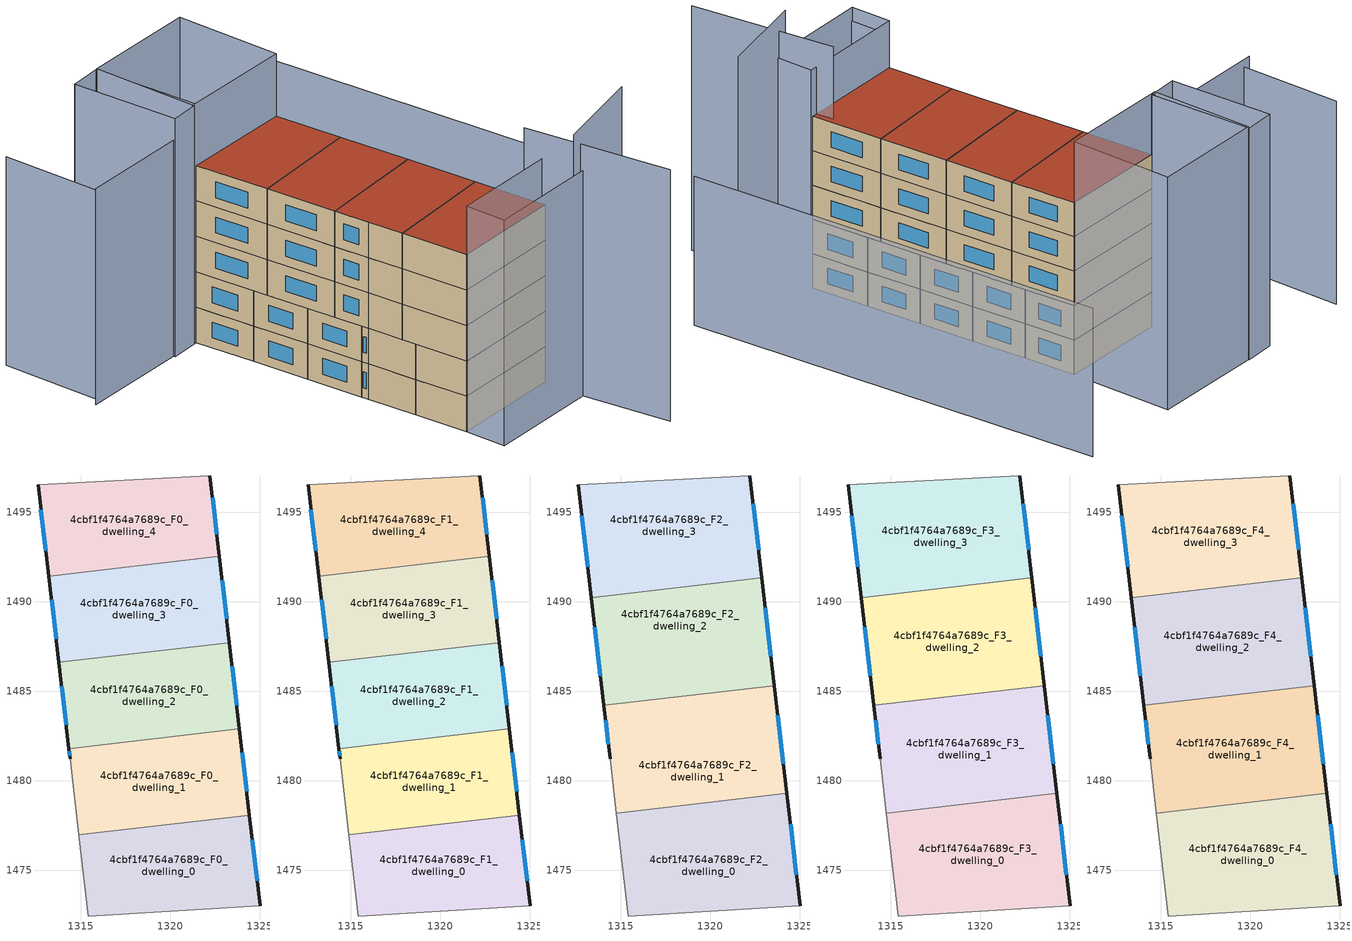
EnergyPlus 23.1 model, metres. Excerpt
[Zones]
4cbf1f4764a7689c_F0_dwelling_0
 floor ground (EU_floor_Construction): 1324.43,1478.09 1325.02,1473.03 1315.41,1472.43 1314.89,1476.99 z0
 wall outside (EU_wall_Construction): 1325.02,1473.03 1324.43,1478.09 z0:3
 wall to 4cbf1f4764a7689c_F0_dwelling_1 (EU_wall_Construction): 1324.43,1478.09 1314.89,1476.99 z0:3
 wall adiabatic (EU_wall_Construction): 1314.89,1476.99 1315.41,1472.43 1325.02,1473.03 z0:3
 window (EU_Window_Construction): 1324.85,1474.42 1324.59,1476.7 z0.83:2.17
4cbf1f4764a7689c_F0_dwelling_1
 floor ground (EU_floor_Construction): 1323.86,1482.91 1324.43,1478.09 1314.89,1476.99 1314.41,1481.24 1314.34,1481.8 z0
 wall outside (EU_wall_Construction): 1314.34,1481.8 1314.41,1481.24 / 1324.43,1478.09 1323.86,1482.91 z0:3
 wall to 4cbf1f4764a7689c_F0_dwelling_2 (EU_wall_Construction): 1323.86,1482.91 1314.34,1481.8 z0:3
 wall adiabatic (EU_wall_Construction): 1314.41,1481.24 1314.89,1476.99 z0:3
 window (EU_Window_Construction): 1314.36,1481.65 1314.39,1481.39 / 1324.27,1479.42 1324.02,1481.58 z0.83:2.17
4cbf1f4764a7689c_F0_dwelling_2
 floor ground (EU_floor_Construction): 1323.31,1487.72 1323.86,1482.91 1314.34,1481.8 1313.78,1486.62 z0
 wall outside (EU_wall_Construction): 1323.86,1482.91 1323.31,1487.72 / 1313.78,1486.62 1314.34,1481.8 z0:3
 wall to 4cbf1f4764a7689c_F0_dwelling_3 (EU_wall_Construction): 1323.31,1487.72 1313.78,1486.62 z0:3
 window (EU_Window_Construction): 1323.71,1484.23 1323.46,1486.4 / 1313.93,1485.29 1314.19,1483.13 z0.83:2.17
4cbf1f4764a7689c_F0_dwelling_3
 floor ground (EU_floor_Construction): 1322.74,1492.54 1323.31,1487.72 1313.78,1486.62 1313.21,1491.43 z0
 wall outside (EU_wall_Construction): 1323.31,1487.72 1322.74,1492.54 / 1313.21,1491.43 1313.78,1486.62 z0:3
 wall to 4cbf1f4764a7689c_F0_dwelling_4 (EU_wall_Construction): 1322.74,1492.54 1313.21,1491.43 z0:3
 window (EU_Window_Construction): 1323.15,1489.05 1322.9,1491.21 / 1313.37,1490.11 1313.62,1487.94 z0.83:2.17
4cbf1f4764a7689c_F0_dwelling_4
 floor ground (EU_floor_Construction): 1322.22,1497.05 1322.74,1492.54 1313.21,1491.43 1312.61,1496.55 z0
 wall outside (EU_wall_Construction): 1322.74,1492.54 1322.22,1497.05 / 1312.61,1496.55 1313.21,1491.43 z0:3
 wall adiabatic (EU_wall_Construction): 1322.22,1497.05 1312.61,1496.55 z0:3
 window (EU_Window_Construction): 1322.6,1493.78 1322.36,1495.81 / 1312.78,1495.14 1313.05,1492.84 z0.83:2.17
4cbf1f4764a7689c_F1_dwelling_0
 floor to 4cbf1f4764a7689c_F0_dwelling_0 (EU_floor_Construction): 1324.43,1478.09 1325.02,1473.03 1315.41,1472.43 1314.89,1476.99 z3
 wall outside (EU_wall_Construction): 1325.02,1473.03 1324.43,1478.09 z3:6
 wall to 4cbf1f4764a7689c_F1_dwelling_1 (EU_wall_Construction): 1324.43,1478.09 1314.89,1476.99 z3:6
 wall adiabatic (EU_wall_Construction): 1314.89,1476.99 1315.41,1472.43 1325.02,1473.03 z3:6
 window (EU_Window_Construction): 1324.85,1474.42 1324.59,1476.7 z3.83:5.17
4cbf1f4764a7689c_F1_dwelling_1
 floor to 4cbf1f4764a7689c_F0_dwelling_1 (EU_floor_Construction): 1323.86,1482.91 1324.43,1478.09 1314.89,1476.99 1314.41,1481.24 1314.34,1481.8 z3
 wall outside (EU_wall_Construction): 1314.34,1481.8 1314.41,1481.24 / 1324.43,1478.09 1323.86,1482.91 z3:6
 wall to 4cbf1f4764a7689c_F1_dwelling_2 (EU_wall_Construction): 1323.86,1482.91 1314.34,1481.8 z3:6
 wall adiabatic (EU_wall_Construction): 1314.41,1481.24 1314.89,1476.99 z3:6
 window (EU_Window_Construction): 1314.36,1481.65 1314.39,1481.39 / 1324.27,1479.42 1324.02,1481.58 z3.83:5.17
4cbf1f4764a7689c_F1_dwelling_2
 floor to 4cbf1f4764a7689c_F0_dwelling_2 (EU_floor_Construction): 1323.31,1487.72 1323.86,1482.91 1314.34,1481.8 1313.78,1486.62 z3
 wall outside (EU_wall_Construction): 1323.86,1482.91 1323.31,1487.72 / 1313.78,1486.62 1314.34,1481.8 z3:6
 wall to 4cbf1f4764a7689c_F1_dwelling_3 (EU_wall_Construction): 1323.31,1487.72 1313.78,1486.62 z3:6
 window (EU_Window_Construction): 1323.71,1484.23 1323.46,1486.4 / 1313.93,1485.29 1314.19,1483.13 z3.83:5.17
4cbf1f4764a7689c_F1_dwelling_3
 floor to 4cbf1f4764a7689c_F0_dwelling_3 (EU_floor_Construction): 1322.74,1492.54 1323.31,1487.72 1313.78,1486.62 1313.21,1491.43 z3
 wall outside (EU_wall_Construction): 1323.31,1487.72 1322.74,1492.54 / 1313.21,1491.43 1313.78,1486.62 z3:6
 wall to 4cbf1f4764a7689c_F1_dwelling_4 (EU_wall_Construction): 1322.74,1492.54 1313.21,1491.43 z3:6
 window (EU_Window_Construction): 1323.15,1489.05 1322.9,1491.21 / 1313.37,1490.11 1313.62,1487.94 z3.83:5.17
4cbf1f4764a7689c_F1_dwelling_4
 floor to 4cbf1f4764a7689c_F0_dwelling_4 (EU_floor_Construction): 1322.22,1497.05 1322.74,1492.54 1313.21,1491.43 1312.61,1496.55 z3
 wall outside (EU_wall_Construction): 1322.74,1492.54 1322.22,1497.05 / 1312.61,1496.55 1313.21,1491.43 z3:6
 wall adiabatic (EU_wall_Construction): 1322.22,1497.05 1312.61,1496.55 z3:6
 window (EU_Window_Construction): 1322.6,1493.78 1322.36,1495.81 / 1312.78,1495.14 1313.05,1492.84 z3.83:5.17
4cbf1f4764a7689c_F2_dwelling_0
 floor to 4cbf1f4764a7689c_F1_dwelling_0 (EU_floor_Construction): 1324.43,1478.09 1325.02,1473.03 1315.41,1472.43 1314.89,1476.99 z6
 floor to 4cbf1f4764a7689c_F1_dwelling_1 (EU_floor_Construction): 1324.29,1479.29 1324.43,1478.09 1314.89,1476.99 1314.76,1478.19 z6
 wall outside (EU_wall_Construction): 1325.02,1473.03 1324.29,1479.29 z6:9
 wall to 4cbf1f4764a7689c_F2_dwelling_1 (EU_wall_Construction): 1324.29,1479.29 1314.76,1478.19 z6:9
 wall adiabatic (EU_wall_Construction): 1314.76,1478.19 1315.41,1472.43 1325.02,1473.03 z6:9
 window (EU_Window_Construction): 1324.81,1474.75 1324.49,1477.57 z6.83:8.17
4cbf1f4764a7689c_F2_dwelling_1
 floor to 4cbf1f4764a7689c_F1_dwelling_1 (EU_floor_Construction): 1323.86,1482.91 1324.29,1479.29 1314.76,1478.19 1314.41,1481.24 1314.34,1481.8 z6
 floor to 4cbf1f4764a7689c_F1_dwelling_2 (EU_floor_Construction): 1323.58,1485.32 1323.86,1482.91 1314.34,1481.8 1314.06,1484.21 z6
 wall outside (EU_wall_Construction): 1314.06,1484.21 1314.41,1481.24 / 1324.29,1479.29 1323.58,1485.32 z6:9
 wall to 4cbf1f4764a7689c_F2_dwelling_2 (EU_wall_Construction): 1323.58,1485.32 1314.06,1484.21 z6:9
 wall adiabatic (EU_wall_Construction): 1314.41,1481.24 1314.76,1478.19 z6:9
 window (EU_Window_Construction): 1314.16,1483.39 1314.31,1482.06 / 1324.09,1480.95 1323.78,1483.66 z6.83:8.17
4cbf1f4764a7689c_F2_dwelling_2
 floor to 4cbf1f4764a7689c_F1_dwelling_2 (EU_floor_Construction): 1323.3,1487.72 1323.58,1485.32 1314.06,1484.21 1313.78,1486.62 z6
 floor to 4cbf1f4764a7689c_F1_dwelling_3 (EU_floor_Construction): 1322.88,1491.33 1323.3,1487.72 1313.78,1486.62 1313.35,1490.23 z6
 wall outside (EU_wall_Construction): 1323.58,1485.32 1322.89,1491.33 / 1313.35,1490.23 1314.06,1484.21 z6:9
 wall to 4cbf1f4764a7689c_F2_dwelling_3 (EU_wall_Construction): 1322.89,1491.33 1313.35,1490.23 z6:9
 window (EU_Window_Construction): 1323.39,1486.97 1323.08,1489.68 / 1313.55,1488.57 1313.87,1485.87 z6.83:8.17
4cbf1f4764a7689c_F2_dwelling_3
 floor to 4cbf1f4764a7689c_F1_dwelling_3 (EU_floor_Construction): 1322.74,1492.54 1322.88,1491.33 1313.35,1490.23 1313.21,1491.43 z6
 floor to 4cbf1f4764a7689c_F1_dwelling_4 (EU_floor_Construction): 1322.22,1497.05 1322.74,1492.54 1313.21,1491.43 1312.61,1496.55 z6
 wall outside (EU_wall_Construction): 1322.89,1491.33 1322.22,1497.05 / 1312.61,1496.55 1313.35,1490.23 z6:9
 wall adiabatic (EU_wall_Construction): 1322.22,1497.05 1312.61,1496.55 z6:9
 window (EU_Window_Construction): 1322.7,1492.91 1322.4,1495.48 / 1312.82,1494.81 1313.15,1491.97 z6.83:8.17
4cbf1f4764a7689c_F3_dwelling_0
 floor to 4cbf1f4764a7689c_F2_dwelling_0 (EU_floor_Construction): 1324.29,1479.29 1325.02,1473.03 1315.41,1472.43 1314.76,1478.19 z9
 wall outside (EU_wall_Construction): 1325.02,1473.03 1324.29,1479.29 z9:12
 wall to 4cbf1f4764a7689c_F3_dwelling_1 (EU_wall_Construction): 1324.29,1479.29 1314.76,1478.19 z9:12
 wall adiabatic (EU_wall_Construction): 1314.76,1478.19 1315.41,1472.43 1325.02,1473.03 z9:12
 window (EU_Window_Construction): 1324.81,1474.75 1324.49,1477.57 z9.83:11.17
4cbf1f4764a7689c_F3_dwelling_1
 floor to 4cbf1f4764a7689c_F2_dwelling_1 (EU_floor_Construction): 1323.58,1485.32 1324.29,1479.29 1314.76,1478.19 1314.41,1481.24 1314.06,1484.21 z9
 wall outside (EU_wall_Construction): 1314.06,1484.21 1314.41,1481.24 / 1324.29,1479.29 1323.58,1485.32 z9:12
 wall to 4cbf1f4764a7689c_F3_dwelling_2 (EU_wall_Construction): 1323.58,1485.32 1314.06,1484.21 z9:12
 wall adiabatic (EU_wall_Construction): 1314.41,1481.24 1314.76,1478.19 z9:12
 window (EU_Window_Construction): 1314.16,1483.39 1314.31,1482.06 / 1324.09,1480.95 1323.78,1483.66 z9.83:11.17
4cbf1f4764a7689c_F3_dwelling_2
 floor to 4cbf1f4764a7689c_F2_dwelling_2 (EU_floor_Construction): 1322.89,1491.33 1323.58,1485.32 1314.06,1484.21 1313.35,1490.23 z9
 wall outside (EU_wall_Construction): 1323.58,1485.32 1322.89,1491.33 / 1313.35,1490.23 1314.06,1484.21 z9:12
 wall to 4cbf1f4764a7689c_F3_dwelling_3 (EU_wall_Construction): 1322.89,1491.33 1313.35,1490.23 z9:12
 window (EU_Window_Construction): 1323.39,1486.97 1323.08,1489.68 / 1313.55,1488.57 1313.87,1485.87 z9.83:11.17
4cbf1f4764a7689c_F3_dwelling_3
 floor to 4cbf1f4764a7689c_F2_dwelling_3 (EU_floor_Construction): 1322.22,1497.05 1322.89,1491.33 1313.35,1490.23 1312.61,1496.55 z9
 wall outside (EU_wall_Construction): 1322.89,1491.33 1322.22,1497.05 / 1312.61,1496.55 1313.35,1490.23 z9:12
 wall adiabatic (EU_wall_Construction): 1322.22,1497.05 1312.61,1496.55 z9:12
 window (EU_Window_Construction): 1322.7,1492.91 1322.4,1495.48 / 1312.82,1494.81 1313.15,1491.97 z9.83:11.17
4cbf1f4764a7689c_F4_dwelling_0
 floor to 4cbf1f4764a7689c_F3_dwelling_0 (EU_floor_Construction): 1324.29,1479.29 1325.02,1473.03 1315.41,1472.43 1314.76,1478.19 z12
 wall outside (EU_wall_Construction): 1325.02,1473.03 1324.29,1479.29 z12:15
 wall to 4cbf1f4764a7689c_F4_dwelling_1 (EU_wall_Construction): 1324.29,1479.29 1314.76,1478.19 z12:15
 wall adiabatic (EU_wall_Construction): 1314.76,1478.19 1315.41,1472.43 1325.02,1473.03 z12:15
 window (EU_Window_Construction): 1324.81,1474.75 1324.49,1477.57 z12.83:14.17
 roof outside (EU_roof_Construction): 1325.02,1473.03 1324.29,1479.29 1314.76,1478.19 1315.41,1472.43 z15
4cbf1f4764a7689c_F4_dwelling_1
 floor to 4cbf1f4764a7689c_F3_dwelling_1 (EU_floor_Construction): 1323.58,1485.32 1324.29,1479.29 1314.76,1478.19 1314.41,1481.24 1314.06,1484.21 z12
 wall outside (EU_wall_Construction): 1314.06,1484.21 1314.41,1481.24 / 1324.29,1479.29 1323.58,1485.32 z12:15
 wall to 4cbf1f4764a7689c_F4_dwelling_2 (EU_wall_Construction): 1323.58,1485.32 1314.06,1484.21 z12:15
 wall adiabatic (EU_wall_Construction): 1314.41,1481.24 1314.76,1478.19 z12:15
 window (EU_Window_Construction): 1314.16,1483.39 1314.31,1482.06 / 1324.09,1480.95 1323.78,1483.66 z12.83:14.17
 roof outside (EU_roof_Construction): 1324.29,1479.29 1323.58,1485.32 1314.06,1484.21 1314.41,1481.24 1314.76,1478.19 z15
4cbf1f4764a7689c_F4_dwelling_2
 floor to 4cbf1f4764a7689c_F3_dwelling_2 (EU_floor_Construction): 1322.89,1491.33 1323.58,1485.32 1314.06,1484.21 1313.35,1490.23 z12
 wall outside (EU_wall_Construction): 1323.58,1485.32 1322.89,1491.33 / 1313.35,1490.23 1314.06,1484.21 z12:15
 wall to 4cbf1f4764a7689c_F4_dwelling_3 (EU_wall_Construction): 1322.89,1491.33 1313.35,1490.23 z12:15
 window (EU_Window_Construction): 1323.39,1486.97 1323.08,1489.68 / 1313.55,1488.57 1313.87,1485.87 z12.83:14.17
 roof outside (EU_roof_Construction): 1323.58,1485.32 1322.89,1491.33 1313.35,1490.23 1314.06,1484.21 z15
4cbf1f4764a7689c_F4_dwelling_3
 floor to 4cbf1f4764a7689c_F3_dwelling_3 (EU_floor_Construction): 1322.22,1497.05 1322.89,1491.33 1313.35,1490.23 1312.61,1496.55 z12
 wall outside (EU_wall_Construction): 1322.89,1491.33 1322.22,1497.05 / 1312.61,1496.55 1313.35,1490.23 z12:15
 wall adiabatic (EU_wall_Construction): 1322.22,1497.05 1312.61,1496.55 z12:15
 window (EU_Window_Construction): 1322.7,1492.91 1322.4,1495.48 / 1312.82,1494.81 1313.15,1491.97 z12.83:14.17
 roof outside (EU_roof_Construction): 1322.89,1491.33 1322.22,1497.05 1312.61,1496.55 1313.35,1490.23 z15
shading: 1324.14,1469.48 1332.03,1471.61 z0:22.6; 1324.32,1474.52 1326.53,1462.1 z0:21.3; 1315.6,1472.44 1315.81,1468.93 z0:18; 1325.43,1469.54 1315.63,1468.92 / 1315.63,1468.92 1315.41,1472.43 / 1315.41,1472.43 1325.21,1473.05 / 1325.21,1473.05 1325.43,1469.54 z0:19.1; 1314.88,1481.27 1315.41,1472.43 z0:12.7; 1335.39,1470.04 1331.13,1506.65 z0:13; 1300.7,1504.9 1301.2,1495.95 z0:17.7; 1309.5,1505.4 1310.01,1496.45 / 1310.01,1496.45 1300.51,1495.91 z0:18.3; 1311.71,1505.62 1312.61,1496.55 / 1312.61,1496.55 1309.92,1496.28 / 1309.92,1496.28 1309.01,1505.36 / 1309.01,1505.36 1311.71,1505.62 z0:20.2; 1311.71,1505.56 1321.74,1506.09 / 1321.74,1506.09 1322.22,1497.05 / 1322.22,1497.05 1312.19,1496.52 / 1312.19,1496.52 1311.71,1505.56 z0:20.3
[Building]
EU S2 Campaign: North Axis=0; Terrain=City; Solar Distribution=FullExterior
[Site:Location]
Lyon-Bron: Latitude=45.75; Longitude=5; Time Zone=1; Elevation=198
[SizingPeriod:WeatherFileDays]
AnnualSizingPeriod: Begin Month=1; Begin Day of Month=1; End Month=12; End Day of Month=31; Day of Week for Start Day=Monday; Use Weather File Daylight Saving Period=No; Use Weather File Rain and Snow Indicators=No
[MATERIAL]
EU_InternalMass_Material: Roughness=MediumRough; Thickness=0.1; Conductivity=1; Density=1800; Specific Heat=900; Thermal Absorptance=0.9; Solar Absorptance=0.7; Visible Absorptance=0.7
[MATERIAL:NOMASS] Roughness=MediumRough; Thermal Absorptance=0.9; Solar Absorptance=0.7; Visible Absorptance=0.7
Name | Thermal Resistance
EU_wall_NoMass | 0.87146
EU_roof_NoMass | 0.842276
EU_floor_NoMass | 0.496999
[WINDOWMATERIAL:SIMPLEGLAZINGSYSTEM]
EU_Window_SimpleGlazing: UFactor=2.2525; Solar Heat Gain Coefficient=0.76; Visible Transmittance=0.76
[CONSTRUCTION]
EU_wall_Construction: EU_wall_NoMass
EU_roof_Construction: EU_roof_NoMass
EU_floor_Construction: EU_floor_NoMass
EU_Window_Construction: EU_Window_SimpleGlazing
EU_InternalMass_Construction: EU_InternalMass_Material
[ZONE] Type=1; Multiplier=1; Ceiling Height=autocalculate; Floor Area=autocalculate; Part of Total Floor Area=Yes
Name | Volume
4cbf1f4764a7689c_F0_dwelling_0; 4cbf1f4764a7689c_F1_dwelling_0 | 139.478
4cbf1f4764a7689c_F2_dwelling_0; 4cbf1f4764a7689c_F3_dwelling_0; 4cbf1f4764a7689c_F4_dwelling_0; 4cbf1f4764a7689c_F2_dwelling_2; 4cbf1f4764a7689c_F3_dwelling_2; 4cbf1f4764a7689c_F4_dwelling_2 | 174.363
4cbf1f4764a7689c_F0_dwelling_1; 4cbf1f4764a7689c_F1_dwelling_1 | 139.52
4cbf1f4764a7689c_F2_dwelling_1; 4cbf1f4764a7689c_F3_dwelling_1; 4cbf1f4764a7689c_F4_dwelling_1 | 174.38
4cbf1f4764a7689c_F0_dwelling_2; 4cbf1f4764a7689c_F1_dwelling_2 | 139.486
4cbf1f4764a7689c_F0_dwelling_3; 4cbf1f4764a7689c_F1_dwelling_3 | 139.475
4cbf1f4764a7689c_F2_dwelling_3; 4cbf1f4764a7689c_F3_dwelling_3; 4cbf1f4764a7689c_F4_dwelling_3 | 174.378
4cbf1f4764a7689c_F0_dwelling_4; 4cbf1f4764a7689c_F1_dwelling_4 | 139.512
[INTERNALMASS] Construction=EU_InternalMass_Construction
Name | Zone or ZoneList | Surface Area
4cbf1f4764a7689c_F0_dwelling_0_EU_InternalMass | 4cbf1f4764a7689c_F0_dwelling_0 | 46.4925
4cbf1f4764a7689c_F0_dwelling_1_EU_InternalMass | 4cbf1f4764a7689c_F0_dwelling_1 | 46.507
4cbf1f4764a7689c_F0_dwelling_2_EU_InternalMass | 4cbf1f4764a7689c_F0_dwelling_2 | 46.4955
4cbf1f4764a7689c_F0_dwelling_3_EU_InternalMass | 4cbf1f4764a7689c_F0_dwelling_3 | 46.4915
4cbf1f4764a7689c_F0_dwelling_4_EU_InternalMass | 4cbf1f4764a7689c_F0_dwelling_4 | 46.5041
4cbf1f4764a7689c_F1_dwelling_0_EU_InternalMass | 4cbf1f4764a7689c_F1_dwelling_0 | 46.4925
4cbf1f4764a7689c_F1_dwelling_1_EU_InternalMass | 4cbf1f4764a7689c_F1_dwelling_1 | 46.507
4cbf1f4764a7689c_F1_dwelling_2_EU_InternalMass | 4cbf1f4764a7689c_F1_dwelling_2 | 46.4955
4cbf1f4764a7689c_F1_dwelling_3_EU_InternalMass | 4cbf1f4764a7689c_F1_dwelling_3 | 46.4915
4cbf1f4764a7689c_F1_dwelling_4_EU_InternalMass | 4cbf1f4764a7689c_F1_dwelling_4 | 46.5041
4cbf1f4764a7689c_F2_dwelling_0_EU_InternalMass | 4cbf1f4764a7689c_F2_dwelling_0 | 58.1213
4cbf1f4764a7689c_F2_dwelling_1_EU_InternalMass | 4cbf1f4764a7689c_F2_dwelling_1 | 58.1264
4cbf1f4764a7689c_F2_dwelling_2_EU_InternalMass | 4cbf1f4764a7689c_F2_dwelling_2 | 58.1207
4cbf1f4764a7689c_F2_dwelling_3_EU_InternalMass | 4cbf1f4764a7689c_F2_dwelling_3 | 58.1258
4cbf1f4764a7689c_F3_dwelling_0_EU_InternalMass | 4cbf1f4764a7689c_F3_dwelling_0 | 58.1213
4cbf1f4764a7689c_F3_dwelling_1_EU_InternalMass | 4cbf1f4764a7689c_F3_dwelling_1 | 58.1264
4cbf1f4764a7689c_F3_dwelling_2_EU_InternalMass | 4cbf1f4764a7689c_F3_dwelling_2 | 58.1207
4cbf1f4764a7689c_F3_dwelling_3_EU_InternalMass | 4cbf1f4764a7689c_F3_dwelling_3 | 58.1258
4cbf1f4764a7689c_F4_dwelling_0_EU_InternalMass | 4cbf1f4764a7689c_F4_dwelling_0 | 58.1213
4cbf1f4764a7689c_F4_dwelling_1_EU_InternalMass | 4cbf1f4764a7689c_F4_dwelling_1 | 58.1264
4cbf1f4764a7689c_F4_dwelling_2_EU_InternalMass | 4cbf1f4764a7689c_F4_dwelling_2 | 58.1207
4cbf1f4764a7689c_F4_dwelling_3_EU_InternalMass | 4cbf1f4764a7689c_F4_dwelling_3 | 58.1258
[OTHEREQUIPMENT] Fuel Type=Electricity; Design Level Calculation Method=Watts/Area; Power per Zone Floor Area=1; Fraction Latent=0; Fraction Radiant=0; Fraction Lost=0; Carbon Dioxide Generation Rate=0; EndUse Subcategory=EU_Step8_InternalGains
Name | Zone or ZoneList or Space or SpaceList | Schedule
EU_Step8_InternalGain_4cbf1f4764a7689c_F0_dwelling_0_f000 | 4cbf1f4764a7689c_F0_dwelling_0 | EU_Step8_GainSchedule_4cbf1f4764a7689c_F0_dwelling_0_f000
EU_Step8_InternalGain_4cbf1f4764a7689c_F0_dwelling_1_f000 | 4cbf1f4764a7689c_F0_dwelling_1 | EU_Step8_GainSchedule_4cbf1f4764a7689c_F0_dwelling_1_f000
EU_Step8_InternalGain_4cbf1f4764a7689c_F0_dwelling_2_f000 | 4cbf1f4764a7689c_F0_dwelling_2 | EU_Step8_GainSchedule_4cbf1f4764a7689c_F0_dwelling_2_f000
EU_Step8_InternalGain_4cbf1f4764a7689c_F0_dwelling_3_f000 | 4cbf1f4764a7689c_F0_dwelling_3 | EU_Step8_GainSchedule_4cbf1f4764a7689c_F0_dwelling_3_f000
EU_Step8_InternalGain_4cbf1f4764a7689c_F0_dwelling_4_f000 | 4cbf1f4764a7689c_F0_dwelling_4 | EU_Step8_GainSchedule_4cbf1f4764a7689c_F0_dwelling_4_f000
EU_Step8_InternalGain_4cbf1f4764a7689c_F1_dwelling_0_f000 | 4cbf1f4764a7689c_F1_dwelling_0 | EU_Step8_GainSchedule_4cbf1f4764a7689c_F1_dwelling_0_f000
EU_Step8_InternalGain_4cbf1f4764a7689c_F1_dwelling_1_f000 | 4cbf1f4764a7689c_F1_dwelling_1 | EU_Step8_GainSchedule_4cbf1f4764a7689c_F1_dwelling_1_f000
EU_Step8_InternalGain_4cbf1f4764a7689c_F1_dwelling_2_f000 | 4cbf1f4764a7689c_F1_dwelling_2 | EU_Step8_GainSchedule_4cbf1f4764a7689c_F1_dwelling_2_f000
EU_Step8_InternalGain_4cbf1f4764a7689c_F1_dwelling_3_f000 | 4cbf1f4764a7689c_F1_dwelling_3 | EU_Step8_GainSchedule_4cbf1f4764a7689c_F1_dwelling_3_f000
EU_Step8_InternalGain_4cbf1f4764a7689c_F1_dwelling_4_f000 | 4cbf1f4764a7689c_F1_dwelling_4 | EU_Step8_GainSchedule_4cbf1f4764a7689c_F1_dwelling_4_f000
EU_Step8_InternalGain_4cbf1f4764a7689c_F2_dwelling_0_f000 | 4cbf1f4764a7689c_F2_dwelling_0 | EU_Step8_GainSchedule_4cbf1f4764a7689c_F2_dwelling_0_f000
EU_Step8_InternalGain_4cbf1f4764a7689c_F2_dwelling_1_f000 | 4cbf1f4764a7689c_F2_dwelling_1 | EU_Step8_GainSchedule_4cbf1f4764a7689c_F2_dwelling_1_f000
EU_Step8_InternalGain_4cbf1f4764a7689c_F2_dwelling_2_f000 | 4cbf1f4764a7689c_F2_dwelling_2 | EU_Step8_GainSchedule_4cbf1f4764a7689c_F2_dwelling_2_f000
EU_Step8_InternalGain_4cbf1f4764a7689c_F2_dwelling_3_f000 | 4cbf1f4764a7689c_F2_dwelling_3 | EU_Step8_GainSchedule_4cbf1f4764a7689c_F2_dwelling_3_f000
EU_Step8_InternalGain_4cbf1f4764a7689c_F3_dwelling_0_f000 | 4cbf1f4764a7689c_F3_dwelling_0 | EU_Step8_GainSchedule_4cbf1f4764a7689c_F3_dwelling_0_f000
EU_Step8_InternalGain_4cbf1f4764a7689c_F3_dwelling_1_f000 | 4cbf1f4764a7689c_F3_dwelling_1 | EU_Step8_GainSchedule_4cbf1f4764a7689c_F3_dwelling_1_f000
EU_Step8_InternalGain_4cbf1f4764a7689c_F3_dwelling_2_f000 | 4cbf1f4764a7689c_F3_dwelling_2 | EU_Step8_GainSchedule_4cbf1f4764a7689c_F3_dwelling_2_f000
EU_Step8_InternalGain_4cbf1f4764a7689c_F3_dwelling_3_f000 | 4cbf1f4764a7689c_F3_dwelling_3 | EU_Step8_GainSchedule_4cbf1f4764a7689c_F3_dwelling_3_f000
EU_Step8_InternalGain_4cbf1f4764a7689c_F4_dwelling_0_f000 | 4cbf1f4764a7689c_F4_dwelling_0 | EU_Step8_GainSchedule_4cbf1f4764a7689c_F4_dwelling_0_f000
EU_Step8_InternalGain_4cbf1f4764a7689c_F4_dwelling_1_f000 | 4cbf1f4764a7689c_F4_dwelling_1 | EU_Step8_GainSchedule_4cbf1f4764a7689c_F4_dwelling_1_f000
EU_Step8_InternalGain_4cbf1f4764a7689c_F4_dwelling_2_f000 | 4cbf1f4764a7689c_F4_dwelling_2 | EU_Step8_GainSchedule_4cbf1f4764a7689c_F4_dwelling_2_f000
EU_Step8_InternalGain_4cbf1f4764a7689c_F4_dwelling_3_f000 | 4cbf1f4764a7689c_F4_dwelling_3 | EU_Step8_GainSchedule_4cbf1f4764a7689c_F4_dwelling_3_f000
[ZONEVENTILATION:DESIGNFLOWRATE] Schedule=EU_AlwaysOn; Design Flow Rate Calculation Method=AirChanges/Hour; Air Changes per Hour=0.425; Ventilation Type=Natural; Fan Pressure Rise=0; Fan Total Efficiency=1; Constant Term Coefficient=1; Temperature Term Coefficient=0; Velocity Term Coefficient=0; Velocity Squared Term Coefficient=0; Minimum Indoor Temperature=-100; Maximum Indoor Temperature=100; Delta Temperature=-100; Minimum Outdoor Temperature=-100; Maximum Outdoor Temperature=100; Maximum Wind Speed=40
Name | Zone or ZoneList or Space or SpaceList
EU_ConstantAir_4cbf1f4764a7689c_F0_dwelling_0 | 4cbf1f4764a7689c_F0_dwelling_0
EU_ConstantAir_4cbf1f4764a7689c_F0_dwelling_1 | 4cbf1f4764a7689c_F0_dwelling_1
EU_ConstantAir_4cbf1f4764a7689c_F0_dwelling_2 | 4cbf1f4764a7689c_F0_dwelling_2
EU_ConstantAir_4cbf1f4764a7689c_F0_dwelling_3 | 4cbf1f4764a7689c_F0_dwelling_3
EU_ConstantAir_4cbf1f4764a7689c_F0_dwelling_4 | 4cbf1f4764a7689c_F0_dwelling_4
EU_ConstantAir_4cbf1f4764a7689c_F1_dwelling_0 | 4cbf1f4764a7689c_F1_dwelling_0
EU_ConstantAir_4cbf1f4764a7689c_F1_dwelling_1 | 4cbf1f4764a7689c_F1_dwelling_1
EU_ConstantAir_4cbf1f4764a7689c_F1_dwelling_2 | 4cbf1f4764a7689c_F1_dwelling_2
EU_ConstantAir_4cbf1f4764a7689c_F1_dwelling_3 | 4cbf1f4764a7689c_F1_dwelling_3
EU_ConstantAir_4cbf1f4764a7689c_F1_dwelling_4 | 4cbf1f4764a7689c_F1_dwelling_4
EU_ConstantAir_4cbf1f4764a7689c_F2_dwelling_0 | 4cbf1f4764a7689c_F2_dwelling_0
EU_ConstantAir_4cbf1f4764a7689c_F2_dwelling_1 | 4cbf1f4764a7689c_F2_dwelling_1
EU_ConstantAir_4cbf1f4764a7689c_F2_dwelling_2 | 4cbf1f4764a7689c_F2_dwelling_2
EU_ConstantAir_4cbf1f4764a7689c_F2_dwelling_3 | 4cbf1f4764a7689c_F2_dwelling_3
EU_ConstantAir_4cbf1f4764a7689c_F3_dwelling_0 | 4cbf1f4764a7689c_F3_dwelling_0
EU_ConstantAir_4cbf1f4764a7689c_F3_dwelling_1 | 4cbf1f4764a7689c_F3_dwelling_1
EU_ConstantAir_4cbf1f4764a7689c_F3_dwelling_2 | 4cbf1f4764a7689c_F3_dwelling_2
EU_ConstantAir_4cbf1f4764a7689c_F3_dwelling_3 | 4cbf1f4764a7689c_F3_dwelling_3
EU_ConstantAir_4cbf1f4764a7689c_F4_dwelling_0 | 4cbf1f4764a7689c_F4_dwelling_0
EU_ConstantAir_4cbf1f4764a7689c_F4_dwelling_1 | 4cbf1f4764a7689c_F4_dwelling_1
EU_ConstantAir_4cbf1f4764a7689c_F4_dwelling_2 | 4cbf1f4764a7689c_F4_dwelling_2
EU_ConstantAir_4cbf1f4764a7689c_F4_dwelling_3 | 4cbf1f4764a7689c_F4_dwelling_3
[HVACTEMPLATE:THERMOSTAT] Constant Heating Setpoint=20; Constant Cooling Setpoint=50
EU_HeatOnly_4cbf1f4764a7689c_F0_dwelling_0; EU_HeatOnly_4cbf1f4764a7689c_F0_dwelling_1; EU_HeatOnly_4cbf1f4764a7689c_F0_dwelling_2; EU_HeatOnly_4cbf1f4764a7689c_F0_dwelling_3; EU_HeatOnly_4cbf1f4764a7689c_F0_dwelling_4; EU_HeatOnly_4cbf1f4764a7689c_F1_dwelling_0; EU_HeatOnly_4cbf1f4764a7689c_F1_dwelling_1; EU_HeatOnly_4cbf1f4764a7689c_F1_dwelling_2; EU_HeatOnly_4cbf1f4764a7689c_F1_dwelling_3; EU_HeatOnly_4cbf1f4764a7689c_F1_dwelling_4; EU_HeatOnly_4cbf1f4764a7689c_F2_dwelling_0; EU_HeatOnly_4cbf1f4764a7689c_F2_dwelling_1; EU_HeatOnly_4cbf1f4764a7689c_F2_dwelling_2; EU_HeatOnly_4cbf1f4764a7689c_F2_dwelling_3; EU_HeatOnly_4cbf1f4764a7689c_F3_dwelling_0; EU_HeatOnly_4cbf1f4764a7689c_F3_dwelling_1; EU_HeatOnly_4cbf1f4764a7689c_F3_dwelling_2; EU_HeatOnly_4cbf1f4764a7689c_F3_dwelling_3; EU_HeatOnly_4cbf1f4764a7689c_F4_dwelling_0; EU_HeatOnly_4cbf1f4764a7689c_F4_dwelling_1; EU_HeatOnly_4cbf1f4764a7689c_F4_dwelling_2; EU_HeatOnly_4cbf1f4764a7689c_F4_dwelling_3
[HVACTEMPLATE:ZONE:IDEALLOADSAIRSYSTEM] System Availability Schedule=EU_AlwaysOn; Maximum Heating Supply Air Temperature=50; Minimum Cooling Supply Air Temperature=13; Maximum Heating Supply Air Humidity Ratio=0.0156; Minimum Cooling Supply Air Humidity Ratio=0.0077; Heating Limit=NoLimit; Cooling Limit=NoLimit; Heating Availability Schedule=EU_AlwaysOn; Cooling Availability Schedule=EU_CoolingOff; Dehumidification Control Type=ConstantSensibleHeatRatio; Cooling Sensible Heat Ratio=0.7; Dehumidification Setpoint=60; Humidification Control Type=None; Humidification Setpoint=30; Outdoor Air Method=None; Outdoor Air Flow Rate per Person=0.00944; Outdoor Air Flow Rate per Zone Floor Area=0; Outdoor Air Flow Rate per Zone=0; Demand Controlled Ventilation Type=None; Outdoor Air Economizer Type=NoEconomizer; Heat Recovery Type=None; Sensible Heat Recovery Effectiveness=0.7; Latent Heat Recovery Effectiveness=0.65
Name | Template Thermostat
4cbf1f4764a7689c_F0_dwelling_0 | EU_HeatOnly_4cbf1f4764a7689c_F0_dwelling_0
4cbf1f4764a7689c_F0_dwelling_1 | EU_HeatOnly_4cbf1f4764a7689c_F0_dwelling_1
4cbf1f4764a7689c_F0_dwelling_2 | EU_HeatOnly_4cbf1f4764a7689c_F0_dwelling_2
4cbf1f4764a7689c_F0_dwelling_3 | EU_HeatOnly_4cbf1f4764a7689c_F0_dwelling_3
4cbf1f4764a7689c_F0_dwelling_4 | EU_HeatOnly_4cbf1f4764a7689c_F0_dwelling_4
4cbf1f4764a7689c_F1_dwelling_0 | EU_HeatOnly_4cbf1f4764a7689c_F1_dwelling_0
4cbf1f4764a7689c_F1_dwelling_1 | EU_HeatOnly_4cbf1f4764a7689c_F1_dwelling_1
4cbf1f4764a7689c_F1_dwelling_2 | EU_HeatOnly_4cbf1f4764a7689c_F1_dwelling_2
4cbf1f4764a7689c_F1_dwelling_3 | EU_HeatOnly_4cbf1f4764a7689c_F1_dwelling_3
4cbf1f4764a7689c_F1_dwelling_4 | EU_HeatOnly_4cbf1f4764a7689c_F1_dwelling_4
4cbf1f4764a7689c_F2_dwelling_0 | EU_HeatOnly_4cbf1f4764a7689c_F2_dwelling_0
4cbf1f4764a7689c_F2_dwelling_1 | EU_HeatOnly_4cbf1f4764a7689c_F2_dwelling_1
4cbf1f4764a7689c_F2_dwelling_2 | EU_HeatOnly_4cbf1f4764a7689c_F2_dwelling_2
4cbf1f4764a7689c_F2_dwelling_3 | EU_HeatOnly_4cbf1f4764a7689c_F2_dwelling_3
4cbf1f4764a7689c_F3_dwelling_0 | EU_HeatOnly_4cbf1f4764a7689c_F3_dwelling_0
4cbf1f4764a7689c_F3_dwelling_1 | EU_HeatOnly_4cbf1f4764a7689c_F3_dwelling_1
4cbf1f4764a7689c_F3_dwelling_2 | EU_HeatOnly_4cbf1f4764a7689c_F3_dwelling_2
4cbf1f4764a7689c_F3_dwelling_3 | EU_HeatOnly_4cbf1f4764a7689c_F3_dwelling_3
4cbf1f4764a7689c_F4_dwelling_0 | EU_HeatOnly_4cbf1f4764a7689c_F4_dwelling_0
4cbf1f4764a7689c_F4_dwelling_1 | EU_HeatOnly_4cbf1f4764a7689c_F4_dwelling_1
4cbf1f4764a7689c_F4_dwelling_2 | EU_HeatOnly_4cbf1f4764a7689c_F4_dwelling_2
4cbf1f4764a7689c_F4_dwelling_3 | EU_HeatOnly_4cbf1f4764a7689c_F4_dwelling_3
[SIZING:ZONE] Zone Cooling Design Supply Air Temperature Input Method=SupplyAirTemperature; Zone Cooling Design Supply Air Temperature=13; Zone Heating Design Supply Air Temperature Input Method=SupplyAirTemperature; Zone Heating Design Supply Air Temperature=50; Zone Cooling Design Supply Air Humidity Ratio=0.008; Zone Heating Design Supply Air Humidity Ratio=0.008; Cooling Design Air Flow Method=DesignDay; Cooling Design Air Flow Rate=0; Cooling Minimum Air Flow per Zone Floor Area=0.000762; Cooling Minimum Air Flow=0; Cooling Minimum Air Flow Fraction=0.2; Heating Design Air Flow Method=DesignDay; Heating Design Air Flow Rate=0; Heating Maximum Air Flow per Zone Floor Area=0.002032; Heating Maximum Air Flow=0.141576; Heating Maximum Air Flow Fraction=0.3; Account for Dedicated Outdoor Air System=No; Dedicated Outdoor Air System Control Strategy=NeutralSupplyAir; Dedicated Outdoor Air Low Setpoint Temperature for Design=autosize; Dedicated Outdoor Air High Setpoint Temperature for Design=autosize; Zone Load Sizing Method=Sensible Load Only No Latent Load; Zone Latent Cooling Design Supply Air Humidity Ratio Input Method=HumidityRatioDifference; Zone Cooling Design Supply Air Humidity Ratio Difference=0.005; Zone Latent Heating Design Supply Air Humidity Ratio Input Method=HumidityRatioDifference; Zone Humidification Design Supply Air Humidity Ratio Difference=0.005
4cbf1f4764a7689c_F0_dwelling_0; 4cbf1f4764a7689c_F0_dwelling_1; 4cbf1f4764a7689c_F0_dwelling_2; 4cbf1f4764a7689c_F0_dwelling_3; 4cbf1f4764a7689c_F0_dwelling_4; 4cbf1f4764a7689c_F1_dwelling_0; 4cbf1f4764a7689c_F1_dwelling_1; 4cbf1f4764a7689c_F1_dwelling_2; 4cbf1f4764a7689c_F1_dwelling_3; 4cbf1f4764a7689c_F1_dwelling_4; 4cbf1f4764a7689c_F2_dwelling_0; 4cbf1f4764a7689c_F2_dwelling_1; 4cbf1f4764a7689c_F2_dwelling_2; 4cbf1f4764a7689c_F2_dwelling_3; 4cbf1f4764a7689c_F3_dwelling_0; 4cbf1f4764a7689c_F3_dwelling_1; 4cbf1f4764a7689c_F3_dwelling_2; 4cbf1f4764a7689c_F3_dwelling_3; 4cbf1f4764a7689c_F4_dwelling_0; 4cbf1f4764a7689c_F4_dwelling_1; 4cbf1f4764a7689c_F4_dwelling_2; 4cbf1f4764a7689c_F4_dwelling_3
[SCHEDULE:CONSTANT]
Name | Hourly Value
EU_AlwaysOn | 1
EU_CoolingOff | 0
[SCHEDULE:FILE] Column Number=1; Rows to Skip at Top=0; Number of Hours of Data=8760; Column Separator=Comma; Interpolate to Timestep=No; Minutes per Item=60; Adjust Schedule for Daylight Savings=Yes
Name | File
EU_Step8_GainSchedule_4cbf1f4764a7689c_F0_dwelling_0_f000 | ../../schedules/4cbf1f4764a7689c/4cbf1f4764a7689c_F0_dwelling_0_f000_gain.csv
EU_Step8_GainSchedule_4cbf1f4764a7689c_F0_dwelling_1_f000 | ../../schedules/4cbf1f4764a7689c/4cbf1f4764a7689c_F0_dwelling_1_f000_gain.csv
EU_Step8_GainSchedule_4cbf1f4764a7689c_F0_dwelling_2_f000 | ../../schedules/4cbf1f4764a7689c/4cbf1f4764a7689c_F0_dwelling_2_f000_gain.csv
EU_Step8_GainSchedule_4cbf1f4764a7689c_F0_dwelling_3_f000 | ../../schedules/4cbf1f4764a7689c/4cbf1f4764a7689c_F0_dwelling_3_f000_gain.csv
EU_Step8_GainSchedule_4cbf1f4764a7689c_F0_dwelling_4_f000 | ../../schedules/4cbf1f4764a7689c/4cbf1f4764a7689c_F0_dwelling_4_f000_gain.csv
EU_Step8_GainSchedule_4cbf1f4764a7689c_F1_dwelling_0_f000 | ../../schedules/4cbf1f4764a7689c/4cbf1f4764a7689c_F1_dwelling_0_f000_gain.csv
EU_Step8_GainSchedule_4cbf1f4764a7689c_F1_dwelling_1_f000 | ../../schedules/4cbf1f4764a7689c/4cbf1f4764a7689c_F1_dwelling_1_f000_gain.csv
EU_Step8_GainSchedule_4cbf1f4764a7689c_F1_dwelling_2_f000 | ../../schedules/4cbf1f4764a7689c/4cbf1f4764a7689c_F1_dwelling_2_f000_gain.csv
EU_Step8_GainSchedule_4cbf1f4764a7689c_F1_dwelling_3_f000 | ../../schedules/4cbf1f4764a7689c/4cbf1f4764a7689c_F1_dwelling_3_f000_gain.csv
EU_Step8_GainSchedule_4cbf1f4764a7689c_F1_dwelling_4_f000 | ../../schedules/4cbf1f4764a7689c/4cbf1f4764a7689c_F1_dwelling_4_f000_gain.csv
EU_Step8_GainSchedule_4cbf1f4764a7689c_F2_dwelling_0_f000 | ../../schedules/4cbf1f4764a7689c/4cbf1f4764a7689c_F2_dwelling_0_f000_gain.csv
EU_Step8_GainSchedule_4cbf1f4764a7689c_F2_dwelling_1_f000 | ../../schedules/4cbf1f4764a7689c/4cbf1f4764a7689c_F2_dwelling_1_f000_gain.csv
EU_Step8_GainSchedule_4cbf1f4764a7689c_F2_dwelling_2_f000 | ../../schedules/4cbf1f4764a7689c/4cbf1f4764a7689c_F2_dwelling_2_f000_gain.csv
EU_Step8_GainSchedule_4cbf1f4764a7689c_F2_dwelling_3_f000 | ../../schedules/4cbf1f4764a7689c/4cbf1f4764a7689c_F2_dwelling_3_f000_gain.csv
EU_Step8_GainSchedule_4cbf1f4764a7689c_F3_dwelling_0_f000 | ../../schedules/4cbf1f4764a7689c/4cbf1f4764a7689c_F3_dwelling_0_f000_gain.csv
EU_Step8_GainSchedule_4cbf1f4764a7689c_F3_dwelling_1_f000 | ../../schedules/4cbf1f4764a7689c/4cbf1f4764a7689c_F3_dwelling_1_f000_gain.csv
EU_Step8_GainSchedule_4cbf1f4764a7689c_F3_dwelling_2_f000 | ../../schedules/4cbf1f4764a7689c/4cbf1f4764a7689c_F3_dwelling_2_f000_gain.csv
EU_Step8_GainSchedule_4cbf1f4764a7689c_F3_dwelling_3_f000 | ../../schedules/4cbf1f4764a7689c/4cbf1f4764a7689c_F3_dwelling_3_f000_gain.csv
EU_Step8_GainSchedule_4cbf1f4764a7689c_F4_dwelling_0_f000 | ../../schedules/4cbf1f4764a7689c/4cbf1f4764a7689c_F4_dwelling_0_f000_gain.csv
EU_Step8_GainSchedule_4cbf1f4764a7689c_F4_dwelling_1_f000 | ../../schedules/4cbf1f4764a7689c/4cbf1f4764a7689c_F4_dwelling_1_f000_gain.csv
EU_Step8_GainSchedule_4cbf1f4764a7689c_F4_dwelling_2_f000 | ../../schedules/4cbf1f4764a7689c/4cbf1f4764a7689c_F4_dwelling_2_f000_gain.csv
EU_Step8_GainSchedule_4cbf1f4764a7689c_F4_dwelling_3_f000 | ../../schedules/4cbf1f4764a7689c/4cbf1f4764a7689c_F4_dwelling_3_f000_gain.csv
